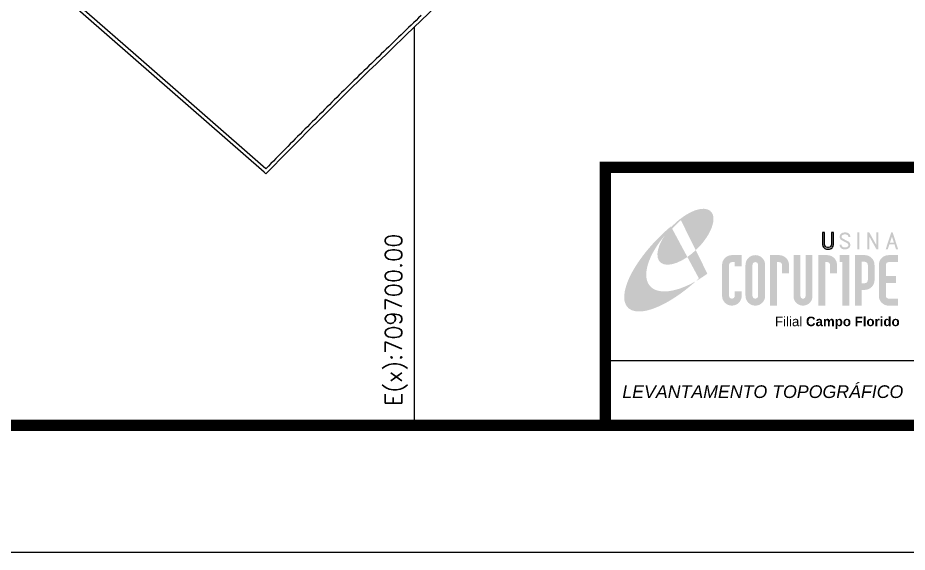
# Model space of a CAD drawing. Extents: x 708265 to 713463, y 7861946 to 7865621.
# Drawn here: x 709154 to 710379, y 7861946 to 7862683 of the extents above; entities that cross this region are included whole.
import ezdxf

# ---------------------------------------------------------------- set-up
doc = ezdxf.new("R2010")
doc.units = 0
doc.linetypes.add('CONTINUO', pattern=[0])
doc.linetypes.add('LIN0', pattern=[0])
for name, color, linetype in [('011400xxxx', 1, 'Continuous'), ('011400xxxx018', 5, 'Continuous'), ('MALHA', 8, 'CONTINUO'), ('MARGEM', 7, 'CONTINUO'), ('texto', 7, 'Continuous')]:
    doc.layers.add(name, color=color, linetype=linetype)
doc.styles.add('ARIAL', font='arial.ttf')
doc.styles.add('ROMANS', font='romans', dxfattribs={"height": 0.2})
doc.styles.get("Standard").update_dxf_attribs({"font": 'arial.ttf'})

# ---------------------------------------------------------------- blocks, each defined once
blk = doc.blocks.new('A$C78F83FB3')
at = {"layer": 'MARGEM'}
h = blk.add_hatch(color=20, dxfattribs=at)
edge = h.paths.add_edge_path()
edge.add_ellipse((19.49, 23.77), major_axis=(-6.68, -6.67), ratio=0.469426, start_angle=292.7328, end_angle=601.2579)
edge.add_ellipse((22.83, 22.05), major_axis=(12.64, 11.29), ratio=0.457614, start_angle=79.9069, end_angle=107.9139)
edge = h.paths.add_edge_path()
edge.add_ellipse((18.28, 18.7), major_axis=(13.95, 13.59), ratio=0.386848, start_angle=63.9612, end_angle=264.5993)
edge.add_ellipse((22.83, 22.05), major_axis=(12.64, 11.29), ratio=0.457614, start_angle=107.9139, end_angle=245.1182, ccw=False)
edge.add_ellipse((19.49, 23.77), major_axis=(-6.68, -6.67), ratio=0.469426, start_angle=241.2579, end_angle=292.7328, ccw=False)
for color, points in [(20, [(15.46, 26.12), (14.17, 24.81), (14.06, 24.24), (14.39, 23.97), (14.67, 24.54), (19.47, 29.32), (18.48, 28.66), (17.31, 27.78)]), (7, [(58.42, 24.9), (57.9, 24.9), (57.9, 21.73, -0.414214), (57.15, 20.98), (56.84, 20.98, -0.414214), (56.09, 21.73), (56.09, 24.9), (55.57, 24.9), (55.57, 21.73, 0.414214), (56.84, 20.46), (57.15, 20.46, 0.414214), (58.42, 21.73)]), (7, [(61.7, 24.9), (61.23, 24.9, 0.396318), (60.04, 23.78), (60.04, 23.72, 0.151912), (60.39, 22.97), (60.46, 22.92), (62.18, 22), (62.85, 21.83, 0.12407), (62.51, 22.42), (60.75, 23.36, -0.13192), (60.56, 23.77, -0.385578), (61.23, 24.37), (61.7, 24.37, -0.414214), (62.37, 23.7), (62.89, 23.7, 0.414214)]), (7, [(62.37, 23.7), (62.89, 23.7, 0.414214), (61.7, 24.9), (61.23, 24.9, 0.396318), (60.04, 23.78), (60.04, 23.72, 0.151912), (60.39, 22.97), (60.46, 22.92), (62.18, 22), (62.18, 22, -0.131921), (62.37, 21.59, -0.385578), (61.7, 20.98), (61.23, 20.98, -0.414214), (60.56, 21.65), (60.04, 21.65, 0.414214), (61.23, 20.46), (61.7, 20.46, 0.402546), (62.89, 21.61, 0.165292), (62.51, 22.42), (60.75, 23.36, -0.13192), (60.56, 23.77, -0.385578), (61.23, 24.37), (61.7, 24.37, -0.414214)]), (7, [(30.97, 12.46), (29.13, 12.46), (29.13, 8.21, 1), (34.29, 8.21), (34.29, 9.41), (32.45, 9.41), (32.45, 8.21, -1), (30.97, 8.21)])]:
    blk.add_hatch(color=color, dxfattribs=at).paths.add_polyline_path(points)
h = blk.add_hatch(color=7, dxfattribs=at)
h.paths.add_polyline_path([(65.24, 24.9), (64.72, 24.9), (64.72, 20.46), (65.24, 20.46)])
h.paths.add_polyline_path([(67.38, 20.46), (67.9, 20.46), (67.9, 23.74), (69.74, 20.46), (70.23, 20.46), (70.23, 24.9), (69.71, 24.9), (69.71, 21.58), (67.85, 24.9), (67.38, 24.9)])
h.paths.add_polyline_path([(72.17, 20.46), (72.72, 20.46), (73.14, 21.73), (74.49, 21.73), (74.9, 20.46), (75.45, 20.46), (74, 24.9), (73.62, 24.9)])
h.paths.add_polyline_path([(73.81, 23.8), (74.32, 22.25), (73.31, 22.25)], flags=16)
h = blk.add_hatch(color=7, dxfattribs=at)
h.paths.add_polyline_path([(31.71, 18.93, 0.414214), (29.13, 16.35), (29.13, 12.46), (30.97, 12.46), (30.97, 16.35, -0.414214), (31.71, 17.09), (32.45, 17.09), (32.45, 16.02), (34.29, 16.02), (34.29, 18.93)])
h.paths.add_polyline_path([(44.15, 17.09, -0.414214), (44.89, 16.35), (44.89, 14.1), (46.72, 14.1), (46.72, 16.17, 0.433937), (44.15, 18.93), (41.77, 18.93), (41.77, 12.46), (43.61, 12.46), (43.61, 17.09)])
h.paths.add_polyline_path([(43.61, 12.46), (41.77, 12.46), (41.77, 5.62), (43.61, 5.62)])
h.paths.add_polyline_path([(47.92, 12.46), (49.75, 12.46), (49.75, 18.93), (47.92, 18.93)])
h.paths.add_polyline_path([(52.91, 18.93), (51.08, 18.93), (51.08, 12.46), (52.91, 12.46)])
h.paths.add_polyline_path([(51.08, 8.12, -1), (49.75, 8.12), (49.75, 12.46), (47.92, 12.46), (47.92, 8.12, 1), (52.91, 8.12), (52.91, 12.46), (51.08, 12.46)])
h.paths.add_polyline_path([(54.41, 12.46), (56.25, 12.46), (56.25, 17.09), (56.79, 17.09, -0.414214), (57.53, 16.35), (57.53, 14.1), (59.36, 14.1), (59.36, 16.17, 0.433937), (56.79, 18.93), (54.41, 18.93)])
h.paths.add_polyline_path([(56.25, 12.46), (54.41, 12.46), (54.41, 5.62), (56.25, 5.62)])
h.paths.add_polyline_path([(60.73, 12.46), (62.58, 12.46), (62.58, 18.93), (60.02, 18.93), (60.02, 17.08), (60.73, 17.08)])
h.paths.add_polyline_path([(62.58, 12.46), (60.73, 12.46), (60.73, 5.62), (62.58, 5.62)])
h.paths.add_polyline_path([(64.06, 12.46), (65.82, 12.46), (65.82, 17.17), (66.66, 17.17, -0.450417), (67.48, 16.25), (67.48, 12.46), (69.24, 12.46, 0.002307), (69.24, 12.48, 0.005282), (69.23, 12.54, -0.000938), (69.23, 12.53), (69.23, 16.17, 0.433937), (66.66, 18.93), (64.06, 18.93)])
h.paths.add_polyline_path([(64.06, 5.62), (65.82, 5.62), (65.82, 9.77), (66.66, 9.77, 0.426056), (69.24, 12.46), (67.48, 12.46), (67.48, 12.45, -0.450417), (66.66, 11.53), (65.82, 11.53), (65.82, 12.46), (64.06, 12.46)])
h.paths.add_polyline_path([(70.37, 12.46), (74.87, 12.46), (74.87, 13.44), (72.21, 13.44), (72.21, 16.35, -0.414214), (72.95, 17.09), (75.38, 17.09), (75.38, 18.93), (72.95, 18.93, 0.414214), (70.37, 16.35)])
h.paths.add_polyline_path([(72.21, 11.62), (74.87, 11.62), (74.87, 12.46), (70.37, 12.46), (70.37, 8.21, 0.414214), (72.95, 5.62), (75.38, 5.62), (75.38, 7.47), (72.95, 7.47, -0.414214), (72.21, 8.21)])
h = blk.add_hatch(color=7, dxfattribs=at)
h.paths.add_polyline_path([(35.29, 16.35), (35.29, 8.21, 1), (40.46, 8.21, 0.016978), (40.45, 8.38), (40.45, 16.17, 0.433937), (37.88, 18.93), (37.87, 18.93, 0.41391)])
h.paths.add_polyline_path([(38.62, 16.35), (38.62, 8.21, -1), (37.13, 8.21), (37.13, 16.35, -1)], flags=16)
at = {"layer": 'MARGEM', "linetype": 'Continuous'}
blk.add_lwpolyline([(58.42, 24.9), (57.9, 24.9), (57.9, 21.73, -0.414214), (57.15, 20.98), (56.84, 20.98, -0.414214), (56.09, 21.73), (56.09, 24.9), (55.57, 24.9), (55.57, 21.73, 0.414214), (56.84, 20.46), (57.15, 20.46, 0.414214), (58.42, 21.73), (58.42, 24.9)], format="xyb", close=True, dxfattribs=at)
at = {"layer": 'MARGEM', "color": 252, "insert": (43.05, 2.72), "char_height": 2.5, "attachment_point": 1, "style": 'ARIAL'}
blk.add_mtext_dynamic_manual_height_columns('Filial {\\fArial|b1|i0|c0|p34;Campo Florido}', width=33.0271, gutter_width=2.46, heights=[2.95], dxfattribs=at)

msp = doc.modelspace()

# ---------------------------------------------------------------- linework, layer by layer
at = {"layer": '011400xxxx'}
msp.add_lwpolyline([(709740, 7862708.6), (709688.5, 7862659), (709668, 7862639.1), (709647.5, 7862619.3), (709637.2, 7862609.3), (709627, 7862599.3), (709610, 7862582.7), (709596.5, 7862569.3), (709583, 7862555.9), (709569.5, 7862542.4), (709556, 7862528.9), (709539.3, 7862512), (709522.5, 7862495.1), (709499.1, 7862471.4), (709495.3, 7862467.6), (709492.8, 7862469.8), (709312.7, 7862627.3), (709174.7, 7862748.4)], dxfattribs=at)
at = {"layer": '011400xxxx018'}
msp.add_lwpolyline([(709709.1, 7862685.7), (709705.6, 7862682.4), (709702.2, 7862679.1), (709698.8, 7862675.8), (709695.4, 7862672.5), (709691.9, 7862669.2), (709688.5, 7862665.9), (709685.1, 7862662.6), (709681.6, 7862659.3), (709678.2, 7862656), (709674.8, 7862652.7), (709671.4, 7862649.4), (709667.9, 7862646), (709664.5, 7862642.7), (709661.1, 7862639.4), (709657.7, 7862636.1), (709654.3, 7862632.8), (709650.8, 7862629.5), (709647.4, 7862626.2), (709644, 7862622.8), (709640.6, 7862619.5), (709637.2, 7862616.2), (709633.8, 7862612.9), (709630.4, 7862609.6), (709626.9, 7862606.2), (709623.5, 7862602.9), (709620.1, 7862599.6), (709616.7, 7862596.2), (709613.3, 7862592.9), (709609.9, 7862589.6), (709606.5, 7862586.2), (709603.1, 7862582.9), (709599.7, 7862579.5), (709596.3, 7862576.2), (709593, 7862572.8), (709589.6, 7862569.5), (709586.2, 7862566.1), (709582.8, 7862562.8), (709579.4, 7862559.4), (709576.1, 7862556.1), (709572.7, 7862552.7), (709569.3, 7862549.3), (709565.9, 7862546), (709562.6, 7862542.6), (709559.2, 7862539.2), (709555.9, 7862535.8), (709552.5, 7862532.5), (709549.1, 7862529.1), (709545.8, 7862525.7), (709542.4, 7862522.3), (709539.1, 7862518.9), (709535.7, 7862515.6), (709532.4, 7862512.2), (709529, 7862508.8), (709525.7, 7862505.4), (709522.3, 7862502), (709519, 7862498.6), (709515.6, 7862495.3), (709512.3, 7862491.9), (709508.9, 7862488.5), (709505.6, 7862485.1), (709502.2, 7862481.7), (709498.9, 7862478.3), (709495.6, 7862474.9), (709495.1, 7862474.4), (709316, 7862631.1), (709181.4, 7862749.2)], dxfattribs=at)
at = {"layer": 'MALHA'}
msp.add_lwpolyline([(709700, 7862120.8), (709700, 7862670)], dxfattribs=at)
at = {"layer": 'MARGEM', "color": 174, "linetype": 'LIN0', "flags": 128}
msp.add_lwpolyline([(713462.9, 7865620.8), (708265.4, 7865620.8), (708265.4, 7861945.8), (713462.9, 7861945.8)], close=True, dxfattribs=at)
at = {"layer": 'MARGEM', "color": 174, "linetype": 'LIN0', "const_width": 15.9, "flags": 128}
for points in [[(713287.9, 7865445.8), (708440.4, 7865445.8), (708440.4, 7862120.8), (713287.9, 7862120.8)], [(709962.9, 7862476.5), (713287.9, 7862476.5), (713287.9, 7862120.8), (709962.9, 7862120.8)]]:
    msp.add_lwpolyline(points, close=True, dxfattribs=at)
at = {"layer": 'MARGEM', "color": 174, "linetype": 'LIN0', "const_width": 1.77, "flags": 128}
msp.add_lwpolyline([(709962.9, 7862209.7), (711517.1, 7862209.7)], dxfattribs=at)

# ---------------------------------------------------------------- block references
at = {"layer": 'MARGEM', "linetype": 'ByBlock', "xscale": 5.236157036872171, "yscale": 5.236157036872171, "zscale": 5.236157036872171}
msp.add_blockref('A$C78F83FB3', (709971.2, 7862256.3), dxfattribs=at)

# ---------------------------------------------------------------- texts
at = {"layer": 'MALHA', "linetype": 'CONTINUO', "insert": (709690.2, 7862147.2), "char_height": 22.75, "width": 272.144, "attachment_point": 7, "rotation": 90, "style": 'ROMANS'}
msp.add_mtext('E(x):709700.00', dxfattribs=at)
at = {"layer": 'texto', "color": 3, "linetype": 'ByBlock', "lineweight": 5, "insert": (709986.3, 7862175.9), "char_height": 17.5, "attachment_point": 1}
msp.add_mtext_dynamic_manual_height_columns('{\\fArial|b0|i1|c0|p34;\\C7;LEVANTAMENTO TOPOGRÁFICO}', width=712.371, gutter_width=0.7, heights=[0], dxfattribs=at)

doc.saveas('drawing.dxf')
